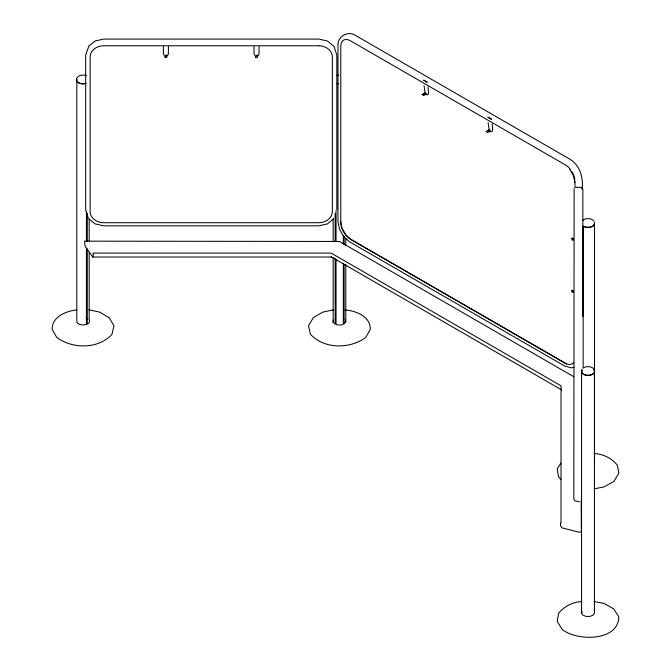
<?xml version="1.0" encoding="UTF-8"?>
<svg xmlns="http://www.w3.org/2000/svg" width="671" height="671" viewBox="0 0 671 671"><rect width="100%" height="100%" fill="white"/><g stroke="black" fill="none" stroke-linecap="round" stroke-linejoin="round"><path stroke-width="1.01" d="M573.37 238.322L573.151 240.075L571.877 239.891M573.328 291.139L573.37 290.652M335.165 258.352L335.165 324.127L333.16 322.273L333.294 320.084M573.353 238.708L573.252 239.673M573.311 291.524L573.353 291.038M424.072 85.695L425.137 93.395M488.152 122.692L489.218 130.392M573.252 291.994L573.294 291.499M581.598 370.971L581.975 369.117M573.252 291.843L573.151 292.397L571.86 292.036M428.081 87.004C427.67 89.126 430.388 96.691 425.884 94.418M492.162 124.001C492.439 126.249 493.923 134.586 489.553 130.954M574.133 188.61L573.822 499.081L574.988 500.96L579.509 501.723M425.733 92.858L423.586 93.63M423.728 80.218L427.318 82.315L423.82 80.126M491.516 119.379L487.825 117.165L491.466 119.186M581.556 371.86L582.847 373.923L585.909 375.206L589.7 375.282L592.912 374.124L594.447 372.128L594.447 613.294L592.912 615.299L589.7 616.456L585.909 616.381L582.847 615.089L581.556 613.034L581.556 371.86L582.176 370.451M581.556 613.034L582.176 611.617M560.881 463.032L557.198 468.861L558.574 476.804L560.964 479.438M345.8 264.491L345.8 321.912L344.122 323.875L344.122 264.366M333.655 218.763L327.331 223.929L318.691 225.817L103.779 225.817L95.148 223.929L88.824 218.763M573.931 376.808L339.501 241.459L84.571 241.166L85.108 246.299L92.799 257.027L93.336 255.945L93.126 253.093L331.155 253.093L561.031 385.808L561.031 523.229L560.511 523.112L560.511 525.67L561.812 527.809L579.098 532.229L581.346 531.709L581.17 500.935M582.671 220.289C585.976 217.882 591.629 217.84 594.162 221.313M573.948 367.289L571.273 367.884L564.563 365.955L349.65 241.879L343.82 236.704L339.551 229.314L337.991 221.673L337.991 45.662C337.119 36.645 348.232 30.229 355.605 35.496L570.518 159.572C580.289 165.913 583.376 178.033 582.176 189.063M423.149 95.567L424.466 94.703L423.51 93.386M487.23 132.564L488.547 131.701L487.591 130.384M583.535 367.691C586.932 366.047 592.585 365.972 594.422 369.931M166.576 56.037L168.362 54.468L168.446 46.693M576.045 187.335L580.641 187.335L582.554 188.61L582.864 189.7L582.864 316.536M165.922 55.55L166.634 54.988L166.634 56.272M165.922 57.672L166.769 57.245L166.894 56.272L165.922 55.416M256.548 55.55L257.261 54.988L257.261 56.272M256.548 57.672L257.396 57.245L257.521 56.272L256.548 55.416M336.884 75.454L338.637 75.093M333.63 309.826L322.793 312.107L313.265 317.744L308.501 325.77L310.463 334.301C324.236 349.331 349.834 349.138 365.703 337.488L370.325 329.344C370.585 316.427 355.756 310.681 344.995 309.952M594.095 488.865L604.085 486.928L613.906 481.401L618.847 473.323L617.471 465.38C611.935 458.285 603.288 454.015 594.338 453.571M86.416 83.338L82.743 83.867L79.178 83.129L76.947 81.359M581.707 601.577C572.766 602.021 564.118 606.29 558.574 613.386L557.198 621.329L562.147 629.406C576.406 641.182 618.276 641.82 618.847 616.867L613.764 608.907L604.001 603.405L594.061 601.476M76.435 310.01C66.018 311.076 51.818 316.787 52.153 329.344L56.775 337.488C72.644 349.138 98.243 349.331 112.007 334.301L113.969 325.77L109.205 317.744L99.685 312.107L88.84 309.826M92.799 257.027L331.482 257.027M572.078 237.97L573.336 238.532M572.078 290.291L573.336 290.862M86.467 75.638C82.81 74.196 75.815 75.378 76.62 80.512A6.475 3.741 0 0 0 85.125 83.682M256.548 55.643L257.815 55.819L258.989 54.468L259.073 46.693M165.922 55.643L166.542 55.953M490.476 131.214L490.207 131.214C488.077 133.697 486.769 129.344 489.805 129.864L489.864 130.375M86.014 317.979L87.826 319.002M566.676 364.135L351.445 239.874L345.951 235.001L341.925 228.039L340.457 220.843M331.088 256.8L561.812 390.01M423.837 93.697L423.98 94.98L426.781 94.309L425.783 93.378M254.762 55.467L254.024 53.932L254.024 46.693M164.143 55.467L163.405 53.932L163.405 46.693M569.763 169.184L573.479 175.617L574.837 182.26M88.161 217.807L85.662 209.771L85.662 55.123L88.824 46.131L95.148 40.973L103.779 39.077L318.691 39.077L327.331 40.973L334.083 46.542L336.817 55.123L336.817 209.771M255.936 55.299L255.836 56.272M165.309 55.299L165.217 56.272M345.297 319.748L345.8 321.912M594.489 465.011L594.489 223.837L593.223 225.901L590.17 227.201L586.379 227.284L583.158 226.135L583.158 368.119M574.997 181.598L574.997 187.788M345.8 238.39L345.8 245.703M344.122 236.175L344.122 244.529M343.309 235.555L343.309 243.9M343.309 263.737L343.309 324.294A6.475 3.741 0 0 1 336.045 324.496L336.045 259.769M336.045 210.702L336.045 240.973M335.165 213.462L335.165 241.652M333.16 218.914L333.16 240.839M333.16 257.538L333.16 322.273M89.176 218.805L89.176 240.73M89.176 252.221L89.176 320.075A6.475 3.741 0 0 1 87.297 324.135L87.297 248.966M87.297 213.47L87.297 241.661M86.416 211.751L86.416 240.981M86.416 248.287L86.416 324.504L82.743 325.041L79.178 324.294L76.947 322.525L76.813 320.344L76.813 79.17M573.705 362.432A13.655 7.884 60 0 1 565.343 363.187L350.43 239.102A13.655 7.884 60 0 1 340.776 222.386L340.776 46.374A13.655 7.884 60 0 1 350.43 40.797L565.343 164.881A13.655 7.884 60 0 1 570.174 169.159M571.902 171.633A13.655 7.884 60 0 1 574.888 179.903M594.162 222.478A6.475 3.741 0 0 1 591.403 226.857A6.475 3.741 0 0 1 583.393 226.278M593.466 369.646A6.475 3.741 0 0 1 588.828 375.383A6.475 3.741 0 0 1 581.891 370.484M338.444 83.833A6.475 3.741 0 0 1 336.8 83.556M571.977 238.373L571.918 238.834L571.977 238.373M571.977 290.694L571.918 291.155L571.977 290.694M164.974 56.758L165.083 57.245L164.974 56.758M255.601 56.758L255.71 57.245L255.601 56.758M422.21 94.192L422.244 94.72L422.21 94.192M486.29 131.189L486.324 131.717L486.29 131.189M318.691 45.771L103.779 45.771A13.655 11.147 0 0 0 90.132 56.918L90.132 211.566A13.655 11.147 0 0 0 103.779 222.713L318.691 222.713A13.655 11.147 0 0 0 332.346 211.566L332.346 56.918A13.655 11.147 0 0 0 318.691 45.771"/></g></svg>
